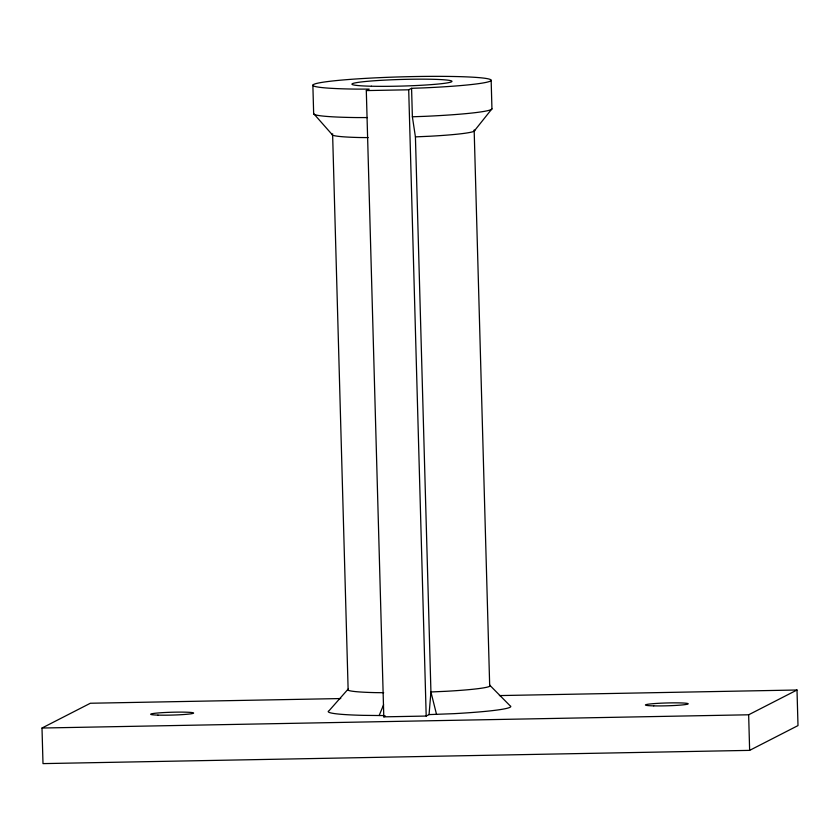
<?xml version="1.0" encoding="UTF-8"?>
<svg xmlns="http://www.w3.org/2000/svg" width="840" height="840" viewBox="0 0 840 840"><rect width="100%" height="100%" fill="white"/><g stroke="black" fill="none" stroke-linecap="round" stroke-linejoin="round"><path stroke-width="1.26" d="M429.051 714.599L430.931 691.971L415.422 136.878L412.377 116.781L411.579 88.316L423.78 87.885A89.187 5.912 -1.6 0 0 479.882 77.711A89.187 5.912 -1.6 0 0 339.927 80.241A89.187 5.912 -1.6 0 0 356.276 89.103L369.18 89.114L366.303 90.584L383.796 716.846L426.195 716.058L429.051 714.599L453.999 713.664A91.298 6.048 -1.6 0 0 510.048 705.747L489.668 685.104L474.159 130.011A71.348 4.725 -1.6 0 1 430.353 136.206L415.422 136.878M379.155 715.533L383.596 704.75M474.065 131.25L491.946 108.833L491.159 80.367M348.243 688.989L329.081 710.714A91.298 6.048 -1.6 0 0 363.573 715.355L383.87 715.575M366.303 90.584L408.702 89.796L411.579 88.316M499.401 695.583L797.002 690.008L798 725.592L749.637 750.372L42.998 763.613L42 728.028L90.363 703.248L340.767 698.554M383.796 716.846L385.413 716.016M42 728.028L748.65 714.788L797.002 690.008M412.377 116.781L424.578 116.351A89.187 5.912 -1.6 0 0 491.946 108.833M367.395 117.579L357.074 117.569A89.187 5.912 -1.6 0 1 313.656 113.61L312.869 85.145M368.172 137.613L359.688 137.529A71.348 4.725 -1.6 0 1 332.735 133.896M383.681 692.716L375.197 692.622A71.348 4.725 -1.6 0 1 348.149 690.228L332.64 135.135L313.656 113.61M436.548 714.452L430.931 691.971L445.862 691.299A71.348 4.725 -1.6 0 0 489.668 685.104M748.65 714.788L749.637 750.372M408.702 89.796L426.195 716.058M157.941 715.113A21.41 1.418 -1.6 0 0 193.127 713.36A21.41 1.418 -1.6 0 0 165.459 712.488A21.41 1.418 -1.6 0 0 157.941 715.113M653.72 705.873A21.41 1.418 -1.6 0 0 688.023 703.994A21.41 1.418 -1.6 0 0 658.739 703.3A21.41 1.418 -1.6 0 0 653.72 705.873M371.417 86.226A49.949 3.308 -1.6 0 0 451.479 81.827A49.949 3.308 -1.6 0 0 383.145 80.21A49.949 3.308 -1.6 0 0 371.417 86.226"/></g></svg>
